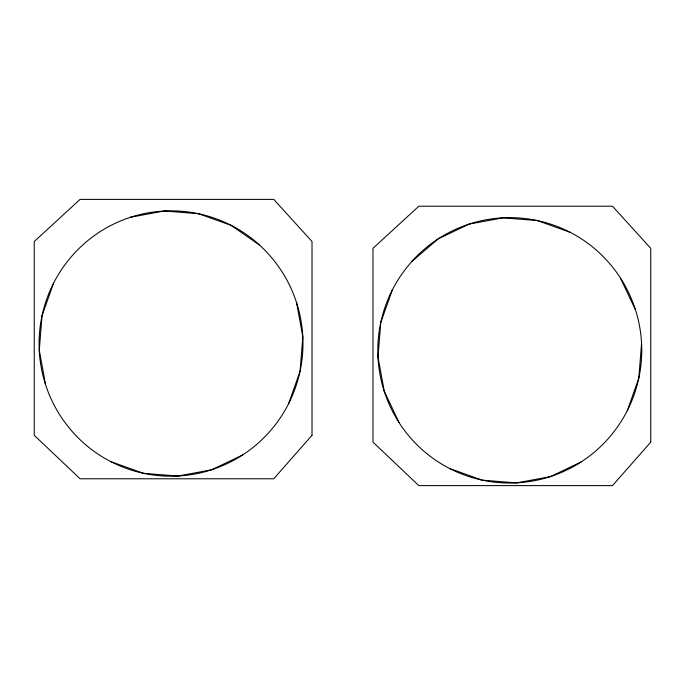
<?xml version="1.0" encoding="UTF-8"?>
<svg xmlns="http://www.w3.org/2000/svg" width="685" height="685" viewBox="0 0 685 685"><rect width="100%" height="100%" fill="white"/><g stroke="black" fill="none" stroke-linecap="round" stroke-linejoin="round"><path stroke-width="1.03" d="M641.554 343.587L638.805 378.12L627.263 410.76M53.567 283.128L42.025 315.768L39.285 350.309L45.518 384.379M288.531 403.919L300.073 371.279L302.821 336.746L296.579 302.676M392.3 289.969L380.757 322.609L378.017 357.142L384.251 391.221L399.038 422.508M411.831 261.43A131.486 131.486 0 0 1 598.228 251.806A133.173 133.173 0 0 1 607.681 439.248A131.486 131.486 0 0 1 421.335 448.923A133.173 133.173 0 0 1 411.882 261.473L438.058 238.971L469.165 224.098L503.038 217.83L537.374 220.587L569.826 232.189M242.773 454.917L211.665 469.79L177.792 476.066L143.456 473.301L111.004 461.699M581.505 461.758L550.397 476.632L516.524 482.899L482.189 480.142L449.737 468.531M130.433 217.256L164.306 210.989L198.641 213.746L231.093 225.356L259.461 245.016A133.173 133.173 0 0 1 268.948 432.415A131.486 131.486 0 0 1 82.602 442.082A133.173 133.173 0 0 1 73.149 254.64A131.486 131.486 0 0 1 259.495 244.973M620.524 278.221L635.312 309.509M312.017 435.283L273.752 478.781L80.076 478.781L34.25 435.283L34.25 241.505L80.076 199.386L273.752 199.386L312.017 241.505L312.017 435.283M650.75 442.125L612.484 485.614L418.809 485.614L372.983 442.125L372.983 248.347L418.809 206.219L612.484 206.219L650.75 248.347L650.75 442.125"/></g></svg>
